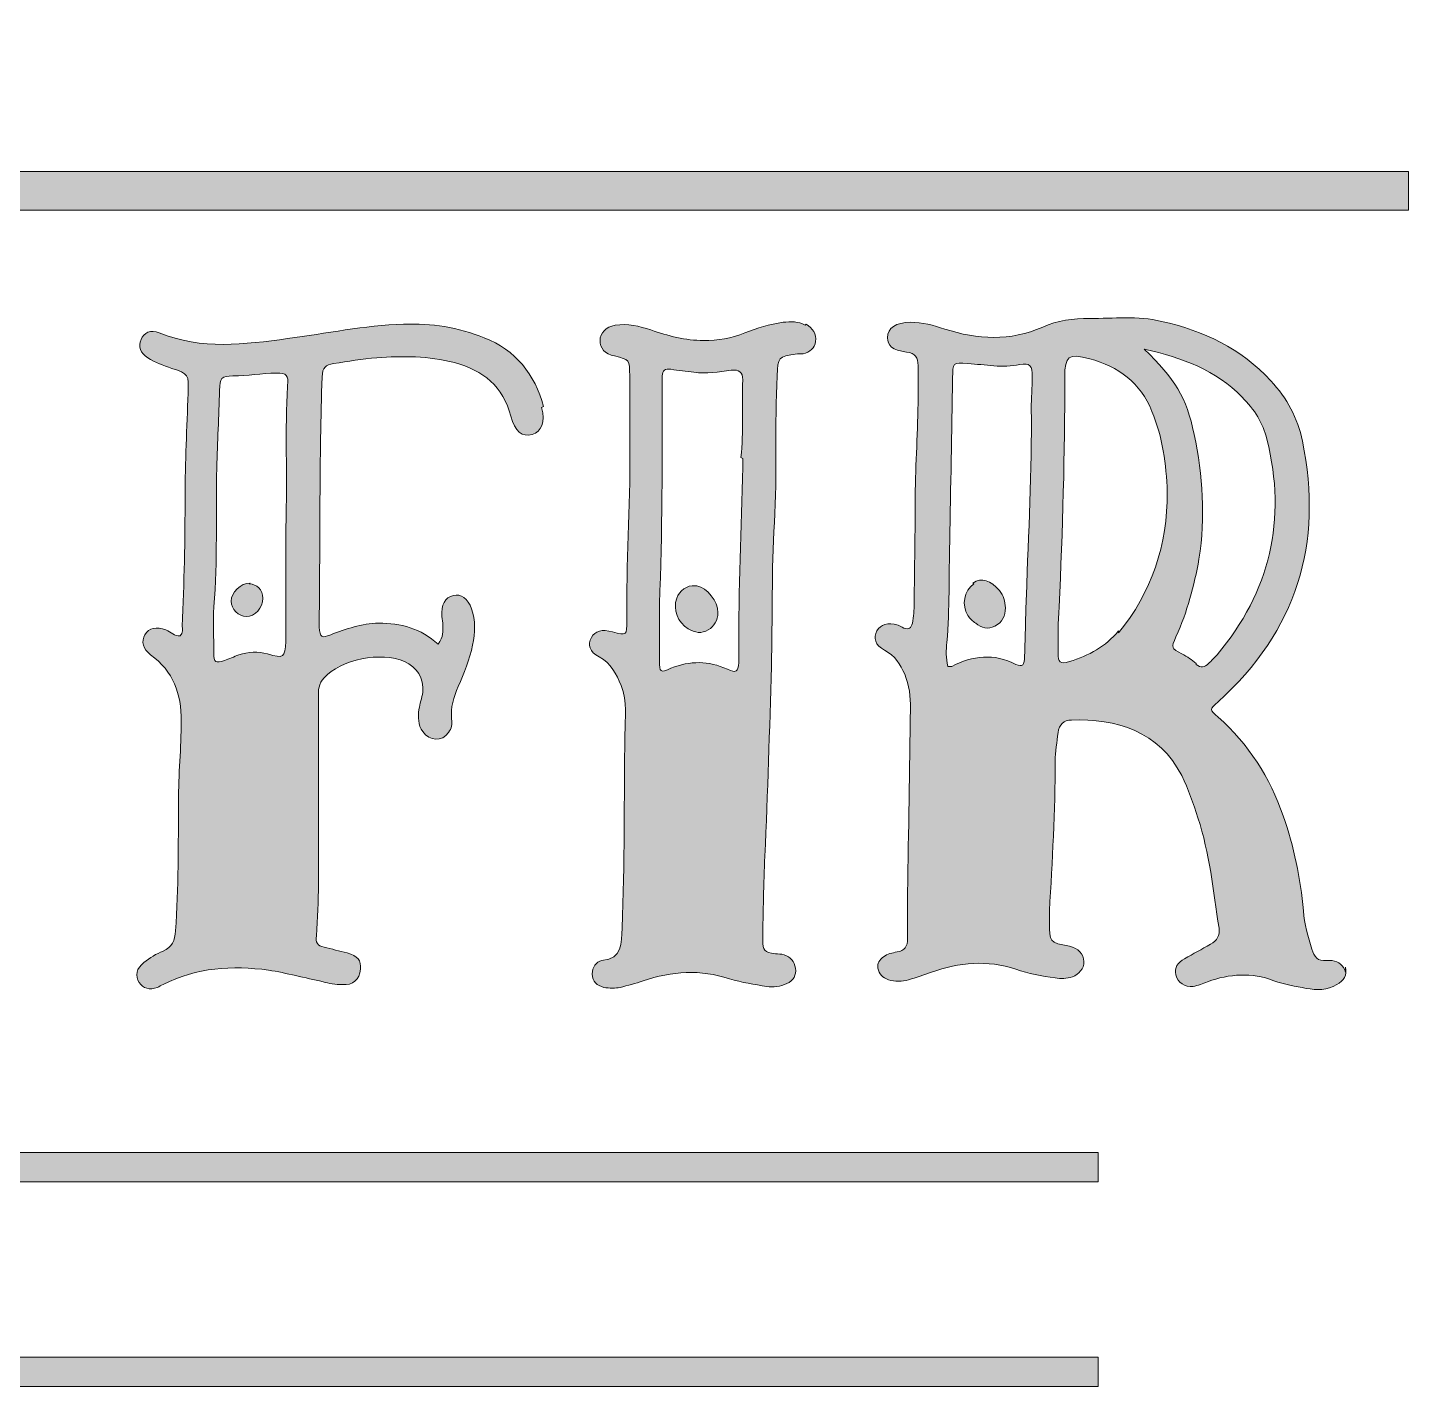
# Model space of a CAD drawing. Header units: inches. Extents: x 51 to 1029, y -812 to -272.
# Drawn here: x 826.9 to 1011.1, y -793.2 to -611.9 of the extents above; entities that cross this region are included whole.
import ezdxf

# ---------------------------------------------------------------- set-up
doc = ezdxf.new("R2010")
doc.units = ezdxf.units.IN
doc.header["$MEASUREMENT"] = 0
doc.layers.add('Layer 1', color=7, linetype='Continuous')

# ---------------------------------------------------------------- blocks, each defined once
blk = doc.blocks.new('block 6')
at = {"layer": 'Layer 1', "true_color": 0xd81c2b}
h = blk.add_hatch(color=242, dxfattribs=at)
h.dxf.hatch_style = 2
edge = h.paths.add_edge_path()
edge.add_spline(control_points=[(1002.75, -737.25), (1003, -738.27), (1002.49, -739.04), (1001.6, -739.55), (1000.32, -740.32), (998.91, -740.32), (997.51, -740.06), (996.1, -739.81), (994.57, -739.55), (993.16, -739.04), (990.22, -737.89), (987.28, -738.14), (984.34, -739.17), (983.7, -739.42), (983.06, -739.68), (982.42, -739.81), (981.27, -739.93), (980.37, -739.29), (980.12, -738.27), (979.86, -737.25), (980.37, -736.61), (981.27, -736.1), (982.42, -735.46), (983.57, -734.82), (984.72, -734.18), (985.62, -733.67), (986, -733.03), (985.87, -732.01), (985.11, -727.02), (984.59, -722.03), (983.06, -717.3), (982.42, -715.39), (981.78, -713.47), (980.89, -711.68), (977.94, -705.8), (972.06, -704.01), (966.18, -704.26), (965.16, -704.26), (964.52, -704.9), (964.39, -705.92), (964.26, -707.2), (964.01, -708.48), (964.01, -709.76), (964.01, -716.41), (963.62, -723.06), (963.24, -729.7), (963.24, -730.22), (963.24, -730.73), (963.24, -731.24), (963.24, -733.92), (963.24, -733.92), (965.92, -734.44), (967.08, -734.69), (967.84, -735.46), (967.84, -736.48), (967.84, -737.5), (967.2, -738.14), (966.31, -738.53), (965.54, -738.78), (964.77, -738.78), (964.01, -738.66), (962.22, -738.4), (960.43, -738.14), (958.77, -737.5), (954.93, -736.23), (951.22, -736.61), (947.51, -737.89), (946.49, -738.27), (945.47, -738.66), (944.45, -738.91), (943.55, -739.17), (942.66, -739.17), (941.76, -738.91), (940.99, -738.66), (940.48, -738.14), (940.35, -737.38), (940.23, -736.74), (940.61, -736.23), (941.12, -735.84), (941.63, -735.46), (942.27, -735.33), (942.91, -735.2), (943.93, -735.08), (944.32, -734.44), (944.32, -733.41), (944.32, -731.37), (944.32, -729.32), (944.32, -727.28), (944.45, -719.09), (944.57, -710.91), (944.7, -702.73), (944.7, -701.19), (944.57, -699.66), (943.93, -698.12), (943.29, -696.84), (942.66, -695.69), (941.25, -694.93), (939.97, -694.29), (939.71, -693.26), (940.23, -692.37), (940.74, -691.48), (941.63, -691.22), (943.04, -691.6), (943.29, -691.73), (943.55, -691.86), (943.81, -691.99), (944.45, -692.24), (944.83, -691.99), (944.96, -691.35), (945.08, -690.45), (945.21, -689.56), (945.21, -688.66), (945.21, -683.93), (945.34, -679.2), (945.34, -674.47), (945.34, -669.99), (945.72, -665.65), (945.72, -661.17), (945.72, -659.77), (945.72, -658.36), (945.72, -656.95), (945.72, -655.93), (945.34, -655.29), (944.19, -655.16), (942.27, -654.91), (941.63, -654.27), (941.63, -653.25), (941.63, -651.97), (942.78, -651.2), (944.7, -651.2), (946.24, -651.2), (947.77, -651.58), (949.3, -652.1), (953.65, -653.5), (958, -653.76), (962.35, -651.84), (964.26, -650.94), (966.44, -650.69), (968.61, -650.69), (971.81, -650.69), (975, -650.31), (978.2, -651.07), (983.83, -652.35), (988.81, -654.65), (992.78, -659), (994.95, -661.3), (996.36, -663.99), (996.99, -667.05), (999.81, -680.74), (996.23, -692.37), (985.74, -701.83), (984.59, -702.85), (984.59, -702.85), (985.74, -703.88), (989.83, -707.46), (992.65, -711.93), (994.44, -717.05), (995.84, -721.14), (996.74, -725.36), (997.12, -729.7), (997.25, -731.49), (997.76, -733.16), (998.27, -734.82), (998.53, -735.84), (999.04, -736.48), (1000.19, -736.35), (1000.45, -736.35), (1000.7, -736.35), (1000.96, -736.35), (1001.85, -736.48), (1002.49, -736.99), (1002.75, -737.89), (1002.75, -737.89), (1002.75, -737.25), (1002.75, -737.25)], knot_values=[0, 0, 0, 0, 1, 1, 1, 2, 2, 2, 3, 3, 3, 4, 4, 4, 5, 5, 5, 6, 6, 6, 7, 7, 7, 8, 8, 8, 9, 9, 9, 10, 10, 10, 11, 11, 11, 12, 12, 12, 13, 13, 13, 14, 14, 14, 15, 15, 15, 16, 16, 16, 17, 17, 17, 18, 18, 18, 19, 19, 19, 20, 20, 20, 21, 21, 21, 22, 22, 22, 23, 23, 23, 24, 24, 24, 25, 25, 25, 26, 26, 26, 27, 27, 27, 28, 28, 28, 29, 29, 29, 30, 30, 30, 31, 31, 31, 32, 32, 32, 33, 33, 33, 34, 34, 34, 35, 35, 35, 36, 36, 36, 37, 37, 37, 38, 38, 38, 39, 39, 39, 40, 40, 40, 41, 41, 41, 42, 42, 42, 43, 43, 43, 44, 44, 44, 45, 45, 45, 46, 46, 46, 47, 47, 47, 48, 48, 48, 49, 49, 49, 50, 50, 50, 51, 51, 51, 52, 52, 52, 53, 53, 53, 54, 54, 54, 55, 55, 55, 56, 56, 56, 57, 57, 57, 58, 58, 58, 58], degree=3, periodic=1)
edge = h.paths.add_edge_path()
edge.add_spline(control_points=[(960.94, -658.49), (960.94, -656.95), (960.68, -656.57), (959.28, -656.83), (956.98, -657.34), (954.67, -656.83), (952.37, -656.7), (950.33, -656.57), (950.33, -656.57), (950.33, -658.62), (950.2, -665.9), (950.07, -673.19), (949.94, -680.48), (949.82, -684.96), (949.94, -689.43), (949.56, -693.9), (949.43, -694.93), (949.43, -695.95), (949.69, -697.1), (949.94, -697.1), (950.07, -697.1), (950.2, -697.1), (953.01, -695.69), (955.83, -695.31), (958.77, -696.84), (959.66, -697.23), (959.92, -696.97), (959.92, -695.69), (960.04, -693.01), (960.04, -690.33), (960.17, -687.64), (960.43, -679.33), (960.94, -671.02), (960.81, -662.71), (960.81, -661.3), (960.94, -659.9), (960.94, -658.49)], knot_values=[0, 0, 0, 0, 1, 1, 1, 2, 2, 2, 3, 3, 3, 4, 4, 4, 5, 5, 5, 6, 6, 6, 7, 7, 7, 8, 8, 8, 9, 9, 9, 10, 10, 10, 11, 11, 11, 12, 12, 12, 12], degree=3, periodic=1)
edge = h.paths.add_edge_path()
edge.add_spline(control_points=[(953.01, -685.98), (954.16, -685.21), (955.44, -685.59), (956.59, -687), (957.1, -687.64), (957.36, -688.41), (957.36, -689.3), (957.36, -690.33), (956.98, -691.22), (955.95, -691.73), (955.06, -692.24), (954.16, -691.99), (953.4, -691.35), (953.01, -691.09), (952.63, -690.71), (952.37, -690.33), (951.48, -688.92), (951.86, -687), (953.14, -686.11), (953.14, -686.11), (953.01, -685.98), (953.01, -685.98)], knot_values=[0, 0, 0, 0, 1, 1, 1, 2, 2, 2, 3, 3, 3, 4, 4, 4, 5, 5, 5, 6, 6, 6, 7, 7, 7, 7], degree=3, periodic=1)
edge = h.paths.add_edge_path()
edge.add_spline(control_points=[(972.45, -692.63), (976.92, -687.26), (978.97, -680.86), (978.97, -673.83), (978.84, -670.12), (978.33, -666.54), (976.92, -663.09), (975.39, -659.26), (972.45, -657.08), (968.61, -656.06), (965.8, -655.29), (965.29, -655.68), (965.29, -658.49), (965.29, -668.72), (965.03, -678.95), (964.52, -689.17), (964.39, -691.22), (964.39, -693.26), (964.39, -695.31), (964.39, -696.59), (964.65, -696.84), (965.92, -696.46), (968.48, -695.69), (970.78, -694.42), (972.45, -692.37), (972.45, -692.37), (972.45, -692.63), (972.45, -692.63)], knot_values=[0, 0, 0, 0, 1, 1, 1, 2, 2, 2, 3, 3, 3, 4, 4, 4, 5, 5, 5, 6, 6, 6, 7, 7, 7, 8, 8, 8, 9, 9, 9, 9], degree=3, periodic=1)
edge = h.paths.add_edge_path()
edge.add_spline(control_points=[(982.8, -696.84), (983.44, -697.36), (983.95, -697.23), (984.47, -696.72), (984.85, -696.33), (985.23, -695.95), (985.62, -695.57), (992.65, -687.13), (994.95, -677.54), (992.26, -666.8), (991.75, -664.63), (990.6, -662.84), (988.94, -661.17), (985.49, -657.59), (981.01, -655.93), (975.9, -654.78), (979.99, -658.74), (981.52, -661.17), (982.55, -666.16), (983.7, -671.66), (984.08, -677.16), (983.19, -682.78), (982.55, -686.36), (981.65, -689.81), (980.12, -693.14), (979.48, -694.67), (979.48, -694.67), (980.89, -695.44), (981.65, -695.82), (982.29, -696.21), (982.8, -696.72), (982.8, -696.72), (982.8, -696.84), (982.8, -696.84)], knot_values=[0, 0, 0, 0, 1, 1, 1, 2, 2, 2, 3, 3, 3, 4, 4, 4, 5, 5, 5, 6, 6, 6, 7, 7, 7, 8, 8, 8, 9, 9, 9, 10, 10, 10, 11, 11, 11, 11], degree=3, periodic=1)
h = blk.add_hatch(color=242, dxfattribs=at)
h.dxf.hatch_style = 2
edge = h.paths.add_edge_path()
edge.add_spline(control_points=[(895.49, -662.58), (896, -664.5), (895.49, -665.78), (894.21, -666.16), (892.93, -666.54), (891.91, -665.78), (891.39, -663.73), (890.37, -659.77), (887.69, -657.59), (883.85, -656.57), (880.4, -655.68), (876.95, -655.68), (873.49, -655.93), (871.58, -656.06), (869.66, -656.44), (867.74, -656.7), (866.72, -656.83), (866.21, -657.21), (866.21, -658.49), (865.82, -669.36), (865.95, -680.22), (865.82, -691.09), (865.82, -691.35), (865.82, -691.6), (865.82, -691.86), (865.95, -693.26), (866.08, -693.39), (867.36, -692.88), (869.4, -692.11), (871.45, -691.35), (873.75, -691.35), (876.69, -691.35), (879.37, -691.99), (881.68, -694.16), (882.44, -693.14), (882.32, -692.37), (882.32, -691.6), (882.32, -691.22), (882.19, -690.84), (882.19, -690.45), (882.06, -688.92), (882.57, -687.9), (883.72, -687.64), (884.75, -687.38), (885.64, -688.02), (886.15, -689.43), (886.66, -690.96), (886.66, -692.63), (886.28, -694.29), (885.9, -696.21), (885.13, -698), (884.36, -699.79), (883.72, -701.19), (883.34, -702.6), (883.47, -704.13), (883.59, -704.77), (883.47, -705.41), (883.08, -705.92), (882.19, -707.2), (880.53, -707.07), (879.63, -705.8), (878.99, -704.9), (878.99, -703.88), (879.12, -702.85), (879.25, -702.09), (879.5, -701.32), (879.63, -700.55), (879.76, -698.63), (878.86, -697.23), (877.2, -696.46), (874.13, -695.05), (868.64, -696.21), (866.46, -698.63), (865.7, -699.4), (865.7, -700.3), (865.7, -701.19), (865.7, -707.2), (865.7, -713.21), (865.7, -719.22), (865.7, -723.82), (865.82, -728.43), (865.44, -733.03), (865.31, -733.92), (865.57, -734.44), (866.46, -734.56), (867.49, -734.82), (868.51, -735.08), (869.53, -735.33), (870.94, -735.71), (871.45, -736.35), (871.32, -737.5), (871.19, -738.91), (870.3, -739.68), (868.89, -739.55), (868, -739.55), (867.1, -739.42), (866.33, -739.17), (863.9, -738.66), (861.48, -738.02), (859.05, -737.63), (854.19, -736.99), (849.46, -737.25), (844.98, -739.55), (844.73, -739.68), (844.47, -739.81), (844.22, -739.93), (843.19, -740.32), (842.3, -740.06), (841.79, -739.29), (841.27, -738.4), (841.4, -737.38), (842.43, -736.61), (843.19, -735.97), (844.09, -735.46), (844.98, -735.08), (846.26, -734.56), (846.52, -733.67), (846.64, -732.39), (847.03, -726.64), (847.03, -720.88), (847.03, -715.13), (847.03, -711.55), (847.41, -707.97), (847.41, -704.39), (847.41, -700.81), (846.39, -697.74), (843.32, -695.57), (842.3, -694.8), (842.04, -693.78), (842.55, -692.88), (843.06, -691.99), (844.09, -691.73), (845.37, -692.24), (846.01, -692.5), (846.52, -693.14), (847.28, -693.01), (847.67, -692.63), (847.54, -692.11), (847.54, -691.73), (847.8, -685.98), (847.92, -680.22), (847.92, -674.47), (847.92, -669.87), (848.18, -665.26), (848.31, -660.66), (848.43, -658.1), (848.43, -658.1), (846.13, -657.34), (844.98, -656.95), (843.96, -656.57), (842.94, -655.93), (841.91, -655.29), (841.66, -654.4), (842.04, -653.5), (842.43, -652.61), (843.32, -652.1), (844.47, -652.61), (850.1, -654.91), (855.85, -654.14), (861.6, -653.37), (866.72, -652.73), (871.83, -651.58), (877.07, -651.46), (880.78, -651.33), (884.36, -651.84), (887.81, -653.25), (892.03, -654.91), (894.59, -658.1), (895.74, -662.45), (895.74, -662.45), (895.49, -662.58), (895.49, -662.58)], knot_values=[0, 0, 0, 0, 1, 1, 1, 2, 2, 2, 3, 3, 3, 4, 4, 4, 5, 5, 5, 6, 6, 6, 7, 7, 7, 8, 8, 8, 9, 9, 9, 10, 10, 10, 11, 11, 11, 12, 12, 12, 13, 13, 13, 14, 14, 14, 15, 15, 15, 16, 16, 16, 17, 17, 17, 18, 18, 18, 19, 19, 19, 20, 20, 20, 21, 21, 21, 22, 22, 22, 23, 23, 23, 24, 24, 24, 25, 25, 25, 26, 26, 26, 27, 27, 27, 28, 28, 28, 29, 29, 29, 30, 30, 30, 31, 31, 31, 32, 32, 32, 33, 33, 33, 34, 34, 34, 35, 35, 35, 36, 36, 36, 37, 37, 37, 38, 38, 38, 39, 39, 39, 40, 40, 40, 41, 41, 41, 42, 42, 42, 43, 43, 43, 44, 44, 44, 45, 45, 45, 46, 46, 46, 47, 47, 47, 48, 48, 48, 49, 49, 49, 50, 50, 50, 51, 51, 51, 52, 52, 52, 53, 53, 53, 54, 54, 54, 55, 55, 55, 56, 56, 56, 57, 57, 57, 57], degree=3, periodic=1)
edge = h.paths.add_edge_path()
edge.add_spline(control_points=[(861.6, -659.64), (861.73, -658.23), (861.48, -657.98), (860.07, -657.98), (858.15, -657.98), (856.23, -658.36), (854.31, -658.36), (852.78, -658.36), (852.52, -658.62), (852.52, -660.28), (852.4, -663.73), (852.27, -667.18), (852.14, -670.63), (852.01, -676.77), (852.27, -683.04), (851.76, -689.17), (851.63, -691.22), (851.76, -693.26), (851.76, -695.31), (851.76, -696.59), (852.01, -696.72), (853.16, -696.33), (853.8, -696.08), (854.44, -695.82), (855.08, -695.57), (856.36, -695.18), (857.64, -695.05), (858.92, -695.44), (861.09, -696.08), (861.22, -695.95), (861.35, -693.78), (861.35, -693.26), (861.35, -692.75), (861.35, -692.24), (861.35, -687.13), (861.35, -682.01), (861.35, -678.69), (861.6, -671.27), (861.22, -665.52), (861.6, -659.77), (861.6, -659.77), (861.6, -659.64), (861.6, -659.64)], knot_values=[0, 0, 0, 0, 1, 1, 1, 2, 2, 2, 3, 3, 3, 4, 4, 4, 5, 5, 5, 6, 6, 6, 7, 7, 7, 8, 8, 8, 9, 9, 9, 10, 10, 10, 11, 11, 11, 12, 12, 12, 13, 13, 13, 14, 14, 14, 14], degree=3, periodic=1)
edge = h.paths.add_edge_path()
edge.add_spline(control_points=[(856.49, -686.11), (857.51, -686.11), (858.28, -686.87), (858.28, -688.02), (858.28, -689.3), (857.26, -690.45), (856.1, -690.45), (855.08, -690.45), (854.06, -689.43), (854.06, -688.41), (854.06, -687.26), (855.34, -685.98), (856.62, -685.98), (856.62, -685.98), (856.49, -686.11), (856.49, -686.11)], knot_values=[0, 0, 0, 0, 1, 1, 1, 2, 2, 2, 3, 3, 3, 4, 4, 4, 5, 5, 5, 5], degree=3, periodic=1)
h = blk.add_hatch(color=242, dxfattribs=at)
h.dxf.hatch_style = 2
edge = h.paths.add_edge_path()
edge.add_spline(control_points=[(930.77, -651.46), (931.66, -651.97), (932.17, -652.73), (932.05, -653.76), (931.92, -654.65), (931.28, -655.16), (930.38, -655.42), (930.13, -655.42), (929.87, -655.42), (929.62, -655.42), (926.93, -655.8), (927.06, -655.8), (926.93, -658.36), (926.55, -664.88), (926.93, -671.4), (926.55, -677.92), (926.16, -684.32), (926.29, -690.71), (926.16, -697.1), (925.91, -705.54), (925.65, -713.98), (925.27, -722.42), (925.14, -726.12), (925.01, -729.83), (925.01, -733.54), (925.01, -735.08), (925.14, -735.2), (926.68, -735.46), (927.06, -735.46), (927.44, -735.46), (927.83, -735.59), (928.72, -735.84), (929.23, -736.48), (929.36, -737.38), (929.49, -738.27), (929.11, -739.04), (928.21, -739.42), (927.32, -739.81), (926.42, -739.93), (925.53, -739.81), (923.86, -739.55), (922.2, -739.29), (920.54, -738.78), (916.7, -737.5), (912.87, -737.76), (909.03, -739.04), (908.01, -739.42), (906.99, -739.68), (905.96, -739.93), (905.32, -740.06), (904.56, -740.06), (903.79, -739.93), (902.89, -739.68), (902.25, -739.17), (902.25, -738.14), (902.25, -737.25), (902.77, -736.48), (903.53, -736.35), (906.35, -736.1), (906.09, -734.05), (906.22, -732.01), (906.6, -723.44), (906.47, -714.75), (906.6, -706.18), (906.6, -704.01), (906.99, -701.83), (906.09, -699.66), (905.45, -698.12), (904.81, -696.72), (903.15, -695.82), (901.87, -695.18), (901.62, -694.16), (902.13, -693.26), (902.64, -692.37), (903.53, -692.11), (904.94, -692.5), (906.86, -693.01), (906.86, -693.01), (906.86, -690.96), (906.73, -683.42), (907.37, -675.88), (907.24, -668.33), (907.24, -665.01), (907.24, -661.69), (907.24, -658.36), (907.24, -656.19), (907.24, -656.19), (905.2, -655.68), (903.92, -655.42), (903.28, -654.65), (903.28, -653.63), (903.28, -652.61), (904.05, -651.84), (905.32, -651.58), (906.99, -651.33), (908.52, -651.71), (910.05, -652.22), (912.36, -652.99), (914.66, -653.63), (917.09, -653.63), (919.01, -653.63), (920.8, -653.37), (922.59, -652.61), (924.25, -651.97), (925.91, -651.46), (927.7, -651.2), (928.72, -651.07), (929.74, -651.07), (930.64, -651.58), (930.64, -651.58), (930.77, -651.46), (930.77, -651.46)], knot_values=[0, 0, 0, 0, 1, 1, 1, 2, 2, 2, 3, 3, 3, 4, 4, 4, 5, 5, 5, 6, 6, 6, 7, 7, 7, 8, 8, 8, 9, 9, 9, 10, 10, 10, 11, 11, 11, 12, 12, 12, 13, 13, 13, 14, 14, 14, 15, 15, 15, 16, 16, 16, 17, 17, 17, 18, 18, 18, 19, 19, 19, 20, 20, 20, 21, 21, 21, 22, 22, 22, 23, 23, 23, 24, 24, 24, 25, 25, 25, 26, 26, 26, 27, 27, 27, 28, 28, 28, 29, 29, 29, 30, 30, 30, 31, 31, 31, 32, 32, 32, 33, 33, 33, 34, 34, 34, 35, 35, 35, 36, 36, 36, 37, 37, 37, 37], degree=3, periodic=1)
edge = h.paths.add_edge_path()
edge.add_spline(control_points=[(922.07, -669.23), (922.46, -665.78), (922.2, -662.32), (922.33, -658.87), (922.33, -657.85), (921.82, -657.47), (920.8, -657.59), (919.13, -657.85), (917.47, -658.1), (915.81, -657.85), (914.79, -657.72), (913.76, -657.59), (912.74, -657.47), (911.97, -657.34), (911.59, -657.59), (911.59, -658.36), (911.59, -658.74), (911.59, -659.13), (911.59, -659.51), (911.59, -669.48), (911.59, -679.46), (911.21, -688.79), (911.21, -691.73), (911.21, -694.03), (911.21, -696.33), (911.21, -697.87), (911.33, -698), (912.74, -697.36), (915.3, -696.33), (917.73, -696.33), (920.28, -697.48), (921.44, -698), (921.69, -697.87), (921.82, -696.59), (921.82, -696.08), (921.82, -695.57), (921.82, -695.05), (921.69, -686.87), (922.2, -678.69), (922.33, -670.51), (922.33, -670.12), (922.33, -669.74), (922.33, -669.36), (922.33, -669.36), (922.07, -669.23), (922.07, -669.23)], knot_values=[0, 0, 0, 0, 1, 1, 1, 2, 2, 2, 3, 3, 3, 4, 4, 4, 5, 5, 5, 6, 6, 6, 7, 7, 7, 8, 8, 8, 9, 9, 9, 10, 10, 10, 11, 11, 11, 12, 12, 12, 13, 13, 13, 14, 14, 14, 15, 15, 15, 15], degree=3, periodic=1)
edge = h.paths.add_edge_path()
edge.add_spline(control_points=[(916.19, -686.36), (917.6, -686.62), (919.01, -688.41), (919.01, -689.94), (919.01, -690.96), (918.49, -691.73), (917.73, -692.24), (916.83, -692.75), (915.94, -692.63), (915.04, -692.11), (913.64, -691.22), (913, -689.56), (913.51, -688.02), (913.89, -687), (914.91, -686.23), (915.94, -686.36), (915.94, -686.36), (916.19, -686.36), (916.19, -686.36)], knot_values=[0, 0, 0, 0, 1, 1, 1, 2, 2, 2, 3, 3, 3, 4, 4, 4, 5, 5, 5, 6, 6, 6, 6], degree=3, periodic=1)
at = {"layer": 'Layer 1', "lineweight": 0}
for points, knots in [([(1002.75, -737.25), (1003, -738.27), (1002.49, -739.04), (1001.6, -739.55), (1000.32, -740.32), (998.91, -740.32), (997.51, -740.06), (996.1, -739.81), (994.57, -739.55), (993.16, -739.04), (990.22, -737.89), (987.28, -738.14), (984.34, -739.17), (983.7, -739.42), (983.06, -739.68), (982.42, -739.81), (981.27, -739.93), (980.37, -739.29), (980.12, -738.27), (979.86, -737.25), (980.37, -736.61), (981.27, -736.1), (982.42, -735.46), (983.57, -734.82), (984.72, -734.18), (985.62, -733.67), (986, -733.03), (985.87, -732.01), (985.11, -727.02), (984.59, -722.03), (983.06, -717.3), (982.42, -715.39), (981.78, -713.47), (980.89, -711.68), (977.94, -705.8), (972.06, -704.01), (966.18, -704.26), (965.16, -704.26), (964.52, -704.9), (964.39, -705.92), (964.26, -707.2), (964.01, -708.48), (964.01, -709.76), (964.01, -716.41), (963.62, -723.06), (963.24, -729.7), (963.24, -730.22), (963.24, -730.73), (963.24, -731.24), (963.24, -733.92), (963.24, -733.92), (965.92, -734.44), (967.08, -734.69), (967.84, -735.46), (967.84, -736.48), (967.84, -737.5), (967.2, -738.14), (966.31, -738.53), (965.54, -738.78), (964.77, -738.78), (964.01, -738.66), (962.22, -738.4), (960.43, -738.14), (958.77, -737.5), (954.93, -736.23), (951.22, -736.61), (947.51, -737.89), (946.49, -738.27), (945.47, -738.66), (944.45, -738.91), (943.55, -739.17), (942.66, -739.17), (941.76, -738.91), (940.99, -738.66), (940.48, -738.14), (940.35, -737.38), (940.23, -736.74), (940.61, -736.23), (941.12, -735.84), (941.63, -735.46), (942.27, -735.33), (942.91, -735.2), (943.93, -735.08), (944.32, -734.44), (944.32, -733.41), (944.32, -731.37), (944.32, -729.32), (944.32, -727.28), (944.45, -719.09), (944.57, -710.91), (944.7, -702.73), (944.7, -701.19), (944.57, -699.66), (943.93, -698.12), (943.29, -696.84), (942.66, -695.69), (941.25, -694.93), (939.97, -694.29), (939.71, -693.26), (940.23, -692.37), (940.74, -691.48), (941.63, -691.22), (943.04, -691.6), (943.29, -691.73), (943.55, -691.86), (943.81, -691.99), (944.45, -692.24), (944.83, -691.99), (944.96, -691.35), (945.08, -690.45), (945.21, -689.56), (945.21, -688.66), (945.21, -683.93), (945.34, -679.2), (945.34, -674.47), (945.34, -669.99), (945.72, -665.65), (945.72, -661.17), (945.72, -659.77), (945.72, -658.36), (945.72, -656.95), (945.72, -655.93), (945.34, -655.29), (944.19, -655.16), (942.27, -654.91), (941.63, -654.27), (941.63, -653.25), (941.63, -651.97), (942.78, -651.2), (944.7, -651.2), (946.24, -651.2), (947.77, -651.58), (949.3, -652.1), (953.65, -653.5), (958, -653.76), (962.35, -651.84), (964.26, -650.94), (966.44, -650.69), (968.61, -650.69), (971.81, -650.69), (975, -650.31), (978.2, -651.07), (983.83, -652.35), (988.81, -654.65), (992.78, -659), (994.95, -661.3), (996.36, -663.99), (996.99, -667.05), (999.81, -680.74), (996.23, -692.37), (985.74, -701.83), (984.59, -702.85), (984.59, -702.85), (985.74, -703.88), (989.83, -707.46), (992.65, -711.93), (994.44, -717.05), (995.84, -721.14), (996.74, -725.36), (997.12, -729.7), (997.25, -731.49), (997.76, -733.16), (998.27, -734.82), (998.53, -735.84), (999.04, -736.48), (1000.19, -736.35), (1000.45, -736.35), (1000.7, -736.35), (1000.96, -736.35), (1001.85, -736.48), (1002.49, -736.99), (1002.75, -737.89), (1002.75, -737.89), (1002.75, -737.25), (1002.75, -737.25)], [0, 0, 0, 0, 1, 1, 1, 2, 2, 2, 3, 3, 3, 4, 4, 4, 5, 5, 5, 6, 6, 6, 7, 7, 7, 8, 8, 8, 9, 9, 9, 10, 10, 10, 11, 11, 11, 12, 12, 12, 13, 13, 13, 14, 14, 14, 15, 15, 15, 16, 16, 16, 17, 17, 17, 18, 18, 18, 19, 19, 19, 20, 20, 20, 21, 21, 21, 22, 22, 22, 23, 23, 23, 24, 24, 24, 25, 25, 25, 26, 26, 26, 27, 27, 27, 28, 28, 28, 29, 29, 29, 30, 30, 30, 31, 31, 31, 32, 32, 32, 33, 33, 33, 34, 34, 34, 35, 35, 35, 36, 36, 36, 37, 37, 37, 38, 38, 38, 39, 39, 39, 40, 40, 40, 41, 41, 41, 42, 42, 42, 43, 43, 43, 44, 44, 44, 45, 45, 45, 46, 46, 46, 47, 47, 47, 48, 48, 48, 49, 49, 49, 50, 50, 50, 51, 51, 51, 52, 52, 52, 53, 53, 53, 54, 54, 54, 55, 55, 55, 56, 56, 56, 57, 57, 57, 58, 58, 58, 58]), ([(895.49, -662.58), (896, -664.5), (895.49, -665.78), (894.21, -666.16), (892.93, -666.54), (891.91, -665.78), (891.39, -663.73), (890.37, -659.77), (887.69, -657.59), (883.85, -656.57), (880.4, -655.68), (876.95, -655.68), (873.49, -655.93), (871.58, -656.06), (869.66, -656.44), (867.74, -656.7), (866.72, -656.83), (866.21, -657.21), (866.21, -658.49), (865.82, -669.36), (865.95, -680.22), (865.82, -691.09), (865.82, -691.35), (865.82, -691.6), (865.82, -691.86), (865.95, -693.26), (866.08, -693.39), (867.36, -692.88), (869.4, -692.11), (871.45, -691.35), (873.75, -691.35), (876.69, -691.35), (879.37, -691.99), (881.68, -694.16), (882.44, -693.14), (882.32, -692.37), (882.32, -691.6), (882.32, -691.22), (882.19, -690.84), (882.19, -690.45), (882.06, -688.92), (882.57, -687.9), (883.72, -687.64), (884.75, -687.38), (885.64, -688.02), (886.15, -689.43), (886.66, -690.96), (886.66, -692.63), (886.28, -694.29), (885.9, -696.21), (885.13, -698), (884.36, -699.79), (883.72, -701.19), (883.34, -702.6), (883.47, -704.13), (883.59, -704.77), (883.47, -705.41), (883.08, -705.92), (882.19, -707.2), (880.53, -707.07), (879.63, -705.8), (878.99, -704.9), (878.99, -703.88), (879.12, -702.85), (879.25, -702.09), (879.5, -701.32), (879.63, -700.55), (879.76, -698.63), (878.86, -697.23), (877.2, -696.46), (874.13, -695.05), (868.64, -696.21), (866.46, -698.63), (865.7, -699.4), (865.7, -700.3), (865.7, -701.19), (865.7, -707.2), (865.7, -713.21), (865.7, -719.22), (865.7, -723.82), (865.82, -728.43), (865.44, -733.03), (865.31, -733.92), (865.57, -734.44), (866.46, -734.56), (867.49, -734.82), (868.51, -735.08), (869.53, -735.33), (870.94, -735.71), (871.45, -736.35), (871.32, -737.5), (871.19, -738.91), (870.3, -739.68), (868.89, -739.55), (868, -739.55), (867.1, -739.42), (866.33, -739.17), (863.9, -738.66), (861.48, -738.02), (859.05, -737.63), (854.19, -736.99), (849.46, -737.25), (844.98, -739.55), (844.73, -739.68), (844.47, -739.81), (844.22, -739.93), (843.19, -740.32), (842.3, -740.06), (841.79, -739.29), (841.27, -738.4), (841.4, -737.38), (842.43, -736.61), (843.19, -735.97), (844.09, -735.46), (844.98, -735.08), (846.26, -734.56), (846.52, -733.67), (846.64, -732.39), (847.03, -726.64), (847.03, -720.88), (847.03, -715.13), (847.03, -711.55), (847.41, -707.97), (847.41, -704.39), (847.41, -700.81), (846.39, -697.74), (843.32, -695.57), (842.3, -694.8), (842.04, -693.78), (842.55, -692.88), (843.06, -691.99), (844.09, -691.73), (845.37, -692.24), (846.01, -692.5), (846.52, -693.14), (847.28, -693.01), (847.67, -692.63), (847.54, -692.11), (847.54, -691.73), (847.8, -685.98), (847.92, -680.22), (847.92, -674.47), (847.92, -669.87), (848.18, -665.26), (848.31, -660.66), (848.43, -658.1), (848.43, -658.1), (846.13, -657.34), (844.98, -656.95), (843.96, -656.57), (842.94, -655.93), (841.91, -655.29), (841.66, -654.4), (842.04, -653.5), (842.43, -652.61), (843.32, -652.1), (844.47, -652.61), (850.1, -654.91), (855.85, -654.14), (861.6, -653.37), (866.72, -652.73), (871.83, -651.58), (877.07, -651.46), (880.78, -651.33), (884.36, -651.84), (887.81, -653.25), (892.03, -654.91), (894.59, -658.1), (895.74, -662.45), (895.74, -662.45), (895.49, -662.58), (895.49, -662.58)], [0, 0, 0, 0, 1, 1, 1, 2, 2, 2, 3, 3, 3, 4, 4, 4, 5, 5, 5, 6, 6, 6, 7, 7, 7, 8, 8, 8, 9, 9, 9, 10, 10, 10, 11, 11, 11, 12, 12, 12, 13, 13, 13, 14, 14, 14, 15, 15, 15, 16, 16, 16, 17, 17, 17, 18, 18, 18, 19, 19, 19, 20, 20, 20, 21, 21, 21, 22, 22, 22, 23, 23, 23, 24, 24, 24, 25, 25, 25, 26, 26, 26, 27, 27, 27, 28, 28, 28, 29, 29, 29, 30, 30, 30, 31, 31, 31, 32, 32, 32, 33, 33, 33, 34, 34, 34, 35, 35, 35, 36, 36, 36, 37, 37, 37, 38, 38, 38, 39, 39, 39, 40, 40, 40, 41, 41, 41, 42, 42, 42, 43, 43, 43, 44, 44, 44, 45, 45, 45, 46, 46, 46, 47, 47, 47, 48, 48, 48, 49, 49, 49, 50, 50, 50, 51, 51, 51, 52, 52, 52, 53, 53, 53, 54, 54, 54, 55, 55, 55, 56, 56, 56, 57, 57, 57, 57]), ([(930.77, -651.46), (931.66, -651.97), (932.17, -652.73), (932.05, -653.76), (931.92, -654.65), (931.28, -655.16), (930.38, -655.42), (930.13, -655.42), (929.87, -655.42), (929.62, -655.42), (926.93, -655.8), (927.06, -655.8), (926.93, -658.36), (926.55, -664.88), (926.93, -671.4), (926.55, -677.92), (926.16, -684.32), (926.29, -690.71), (926.16, -697.1), (925.91, -705.54), (925.65, -713.98), (925.27, -722.42), (925.14, -726.12), (925.01, -729.83), (925.01, -733.54), (925.01, -735.08), (925.14, -735.2), (926.68, -735.46), (927.06, -735.46), (927.44, -735.46), (927.83, -735.59), (928.72, -735.84), (929.23, -736.48), (929.36, -737.38), (929.49, -738.27), (929.11, -739.04), (928.21, -739.42), (927.32, -739.81), (926.42, -739.93), (925.53, -739.81), (923.86, -739.55), (922.2, -739.29), (920.54, -738.78), (916.7, -737.5), (912.87, -737.76), (909.03, -739.04), (908.01, -739.42), (906.99, -739.68), (905.96, -739.93), (905.32, -740.06), (904.56, -740.06), (903.79, -739.93), (902.89, -739.68), (902.25, -739.17), (902.25, -738.14), (902.25, -737.25), (902.77, -736.48), (903.53, -736.35), (906.35, -736.1), (906.09, -734.05), (906.22, -732.01), (906.6, -723.44), (906.47, -714.75), (906.6, -706.18), (906.6, -704.01), (906.99, -701.83), (906.09, -699.66), (905.45, -698.12), (904.81, -696.72), (903.15, -695.82), (901.87, -695.18), (901.62, -694.16), (902.13, -693.26), (902.64, -692.37), (903.53, -692.11), (904.94, -692.5), (906.86, -693.01), (906.86, -693.01), (906.86, -690.96), (906.73, -683.42), (907.37, -675.88), (907.24, -668.33), (907.24, -665.01), (907.24, -661.69), (907.24, -658.36), (907.24, -656.19), (907.24, -656.19), (905.2, -655.68), (903.92, -655.42), (903.28, -654.65), (903.28, -653.63), (903.28, -652.61), (904.05, -651.84), (905.32, -651.58), (906.99, -651.33), (908.52, -651.71), (910.05, -652.22), (912.36, -652.99), (914.66, -653.63), (917.09, -653.63), (919.01, -653.63), (920.8, -653.37), (922.59, -652.61), (924.25, -651.97), (925.91, -651.46), (927.7, -651.2), (928.72, -651.07), (929.74, -651.07), (930.64, -651.58), (930.64, -651.58), (930.77, -651.46), (930.77, -651.46)], [0, 0, 0, 0, 1, 1, 1, 2, 2, 2, 3, 3, 3, 4, 4, 4, 5, 5, 5, 6, 6, 6, 7, 7, 7, 8, 8, 8, 9, 9, 9, 10, 10, 10, 11, 11, 11, 12, 12, 12, 13, 13, 13, 14, 14, 14, 15, 15, 15, 16, 16, 16, 17, 17, 17, 18, 18, 18, 19, 19, 19, 20, 20, 20, 21, 21, 21, 22, 22, 22, 23, 23, 23, 24, 24, 24, 25, 25, 25, 26, 26, 26, 27, 27, 27, 28, 28, 28, 29, 29, 29, 30, 30, 30, 31, 31, 31, 32, 32, 32, 33, 33, 33, 34, 34, 34, 35, 35, 35, 36, 36, 36, 37, 37, 37, 37]), ([(972.45, -692.63), (976.92, -687.26), (978.97, -680.86), (978.97, -673.83), (978.84, -670.12), (978.33, -666.54), (976.92, -663.09), (975.39, -659.26), (972.45, -657.08), (968.61, -656.06), (965.8, -655.29), (965.29, -655.68), (965.29, -658.49), (965.29, -668.72), (965.03, -678.95), (964.52, -689.17), (964.39, -691.22), (964.39, -693.26), (964.39, -695.31), (964.39, -696.59), (964.65, -696.84), (965.92, -696.46), (968.48, -695.69), (970.78, -694.42), (972.45, -692.37), (972.45, -692.37), (972.45, -692.63), (972.45, -692.63)], [0, 0, 0, 0, 1, 1, 1, 2, 2, 2, 3, 3, 3, 4, 4, 4, 5, 5, 5, 6, 6, 6, 7, 7, 7, 8, 8, 8, 9, 9, 9, 9]), ([(982.8, -696.84), (983.44, -697.36), (983.95, -697.23), (984.47, -696.72), (984.85, -696.33), (985.23, -695.95), (985.62, -695.57), (992.65, -687.13), (994.95, -677.54), (992.26, -666.8), (991.75, -664.63), (990.6, -662.84), (988.94, -661.17), (985.49, -657.59), (981.01, -655.93), (975.9, -654.78), (979.99, -658.74), (981.52, -661.17), (982.55, -666.16), (983.7, -671.66), (984.08, -677.16), (983.19, -682.78), (982.55, -686.36), (981.65, -689.81), (980.12, -693.14), (979.48, -694.67), (979.48, -694.67), (980.89, -695.44), (981.65, -695.82), (982.29, -696.21), (982.8, -696.72), (982.8, -696.72), (982.8, -696.84), (982.8, -696.84)], [0, 0, 0, 0, 1, 1, 1, 2, 2, 2, 3, 3, 3, 4, 4, 4, 5, 5, 5, 6, 6, 6, 7, 7, 7, 8, 8, 8, 9, 9, 9, 10, 10, 10, 11, 11, 11, 11]), ([(922.07, -669.23), (922.46, -665.78), (922.2, -662.32), (922.33, -658.87), (922.33, -657.85), (921.82, -657.47), (920.8, -657.59), (919.13, -657.85), (917.47, -658.1), (915.81, -657.85), (914.79, -657.72), (913.76, -657.59), (912.74, -657.47), (911.97, -657.34), (911.59, -657.59), (911.59, -658.36), (911.59, -658.74), (911.59, -659.13), (911.59, -659.51), (911.59, -669.48), (911.59, -679.46), (911.21, -688.79), (911.21, -691.73), (911.21, -694.03), (911.21, -696.33), (911.21, -697.87), (911.33, -698), (912.74, -697.36), (915.3, -696.33), (917.73, -696.33), (920.28, -697.48), (921.44, -698), (921.69, -697.87), (921.82, -696.59), (921.82, -696.08), (921.82, -695.57), (921.82, -695.05), (921.69, -686.87), (922.2, -678.69), (922.33, -670.51), (922.33, -670.12), (922.33, -669.74), (922.33, -669.36), (922.33, -669.36), (922.07, -669.23), (922.07, -669.23)], [0, 0, 0, 0, 1, 1, 1, 2, 2, 2, 3, 3, 3, 4, 4, 4, 5, 5, 5, 6, 6, 6, 7, 7, 7, 8, 8, 8, 9, 9, 9, 10, 10, 10, 11, 11, 11, 12, 12, 12, 13, 13, 13, 14, 14, 14, 15, 15, 15, 15]), ([(960.94, -658.49), (960.94, -656.95), (960.68, -656.57), (959.28, -656.83), (956.98, -657.34), (954.67, -656.83), (952.37, -656.7), (950.33, -656.57), (950.33, -656.57), (950.33, -658.62), (950.2, -665.9), (950.07, -673.19), (949.94, -680.48), (949.82, -684.96), (949.94, -689.43), (949.56, -693.9), (949.43, -694.93), (949.43, -695.95), (949.69, -697.1), (949.94, -697.1), (950.07, -697.1), (950.2, -697.1), (953.01, -695.69), (955.83, -695.31), (958.77, -696.84), (959.66, -697.23), (959.92, -696.97), (959.92, -695.69), (960.04, -693.01), (960.04, -690.33), (960.17, -687.64), (960.43, -679.33), (960.94, -671.02), (960.81, -662.71), (960.81, -661.3), (960.94, -659.9), (960.94, -658.49)], [0, 0, 0, 0, 1, 1, 1, 2, 2, 2, 3, 3, 3, 4, 4, 4, 5, 5, 5, 6, 6, 6, 7, 7, 7, 8, 8, 8, 9, 9, 9, 10, 10, 10, 11, 11, 11, 12, 12, 12, 12]), ([(861.6, -659.64), (861.73, -658.23), (861.48, -657.98), (860.07, -657.98), (858.15, -657.98), (856.23, -658.36), (854.31, -658.36), (852.78, -658.36), (852.52, -658.62), (852.52, -660.28), (852.4, -663.73), (852.27, -667.18), (852.14, -670.63), (852.01, -676.77), (852.27, -683.04), (851.76, -689.17), (851.63, -691.22), (851.76, -693.26), (851.76, -695.31), (851.76, -696.59), (852.01, -696.72), (853.16, -696.33), (853.8, -696.08), (854.44, -695.82), (855.08, -695.57), (856.36, -695.18), (857.64, -695.05), (858.92, -695.44), (861.09, -696.08), (861.22, -695.95), (861.35, -693.78), (861.35, -693.26), (861.35, -692.75), (861.35, -692.24), (861.35, -687.13), (861.35, -682.01), (861.35, -678.69), (861.6, -671.27), (861.22, -665.52), (861.6, -659.77), (861.6, -659.77), (861.6, -659.64), (861.6, -659.64)], [0, 0, 0, 0, 1, 1, 1, 2, 2, 2, 3, 3, 3, 4, 4, 4, 5, 5, 5, 6, 6, 6, 7, 7, 7, 8, 8, 8, 9, 9, 9, 10, 10, 10, 11, 11, 11, 12, 12, 12, 13, 13, 13, 14, 14, 14, 14]), ([(953.01, -685.98), (954.16, -685.21), (955.44, -685.59), (956.59, -687), (957.1, -687.64), (957.36, -688.41), (957.36, -689.3), (957.36, -690.33), (956.98, -691.22), (955.95, -691.73), (955.06, -692.24), (954.16, -691.99), (953.4, -691.35), (953.01, -691.09), (952.63, -690.71), (952.37, -690.33), (951.48, -688.92), (951.86, -687), (953.14, -686.11), (953.14, -686.11), (953.01, -685.98), (953.01, -685.98)], [0, 0, 0, 0, 1, 1, 1, 2, 2, 2, 3, 3, 3, 4, 4, 4, 5, 5, 5, 6, 6, 6, 7, 7, 7, 7]), ([(856.49, -686.11), (857.51, -686.11), (858.28, -686.87), (858.28, -688.02), (858.28, -689.3), (857.26, -690.45), (856.1, -690.45), (855.08, -690.45), (854.06, -689.43), (854.06, -688.41), (854.06, -687.26), (855.34, -685.98), (856.62, -685.98), (856.62, -685.98), (856.49, -686.11), (856.49, -686.11)], [0, 0, 0, 0, 1, 1, 1, 2, 2, 2, 3, 3, 3, 4, 4, 4, 5, 5, 5, 5]), ([(916.19, -686.36), (917.6, -686.62), (919.01, -688.41), (919.01, -689.94), (919.01, -690.96), (918.49, -691.73), (917.73, -692.24), (916.83, -692.75), (915.94, -692.63), (915.04, -692.11), (913.64, -691.22), (913, -689.56), (913.51, -688.02), (913.89, -687), (914.91, -686.23), (915.94, -686.36), (915.94, -686.36), (916.19, -686.36), (916.19, -686.36)], [0, 0, 0, 0, 1, 1, 1, 2, 2, 2, 3, 3, 3, 4, 4, 4, 5, 5, 5, 6, 6, 6, 6])]:
    blk.add_open_spline(points, degree=3, knots=knots, dxfattribs=at)
blk = doc.blocks.new('block 10')
at = {"layer": 'Layer 1', "true_color": 0xd81c2b}
h = blk.add_hatch(color=242, dxfattribs=at)
h.dxf.hatch_style = 2
h.paths.add_polyline_path([(1011.13, -636.24), (679.42, -636.24), (679.42, -631.06), (1011.13, -631.06)])
at = {"layer": 'Layer 1', "lineweight": 0}
blk.add_lwpolyline([(1011.13, -636.24), (679.42, -636.24), (679.42, -631.06), (1011.13, -631.06), (1011.13, -636.24)], dxfattribs=at)
blk = doc.blocks.new('block 9')
at = {"layer": 'Layer 1'}
blk.add_blockref('block 10', (0, 0), dxfattribs=at)
blk = doc.blocks.new('block 12')
at = {"layer": 'Layer 1', "true_color": 0xd81c2b}
h = blk.add_hatch(color=242, dxfattribs=at)
h.dxf.hatch_style = 2
h.paths.add_polyline_path([(1011.13, -599.87), (751.75, -599.87), (751.75, -594.69), (1011.13, -594.69)])
at = {"layer": 'Layer 1', "lineweight": 0}
blk.add_lwpolyline([(1011.13, -599.87), (751.75, -599.87), (751.75, -594.69), (1011.13, -594.69), (1011.13, -599.87)], dxfattribs=at)
blk = doc.blocks.new('block 11')
at = {"layer": 'Layer 1'}
blk.add_blockref('block 12', (0, 0), dxfattribs=at)
blk = doc.blocks.new('block 8')
at = {"layer": 'Layer 1'}
for name in ['block 11', 'block 9']:
    blk.add_blockref(name, (0, 0), dxfattribs=at)
blk = doc.blocks.new('block 15')
at = {"layer": 'Layer 1', "true_color": 0xd81c2b}
h = blk.add_hatch(color=242, dxfattribs=at)
h.dxf.hatch_style = 2
h.paths.add_polyline_path([(969.76, -793.16), (720.79, -793.16), (720.79, -789.27), (969.76, -789.27)])
at = {"layer": 'Layer 1', "lineweight": 0}
blk.add_lwpolyline([(969.76, -793.16), (720.79, -793.16), (720.79, -789.27), (969.76, -789.27), (969.76, -793.16)], dxfattribs=at)
blk = doc.blocks.new('block 14')
at = {"layer": 'Layer 1'}
blk.add_blockref('block 15', (0, 0), dxfattribs=at)
blk = doc.blocks.new('block 17')
at = {"layer": 'Layer 1', "true_color": 0xd81c2b}
h = blk.add_hatch(color=242, dxfattribs=at)
h.dxf.hatch_style = 2
h.paths.add_polyline_path([(969.76, -765.87), (775.09, -765.87), (775.09, -761.98), (969.76, -761.98)])
at = {"layer": 'Layer 1', "lineweight": 0}
blk.add_lwpolyline([(969.76, -765.87), (775.09, -765.87), (775.09, -761.98), (969.76, -761.98), (969.76, -765.87)], dxfattribs=at)
blk = doc.blocks.new('block 16')
at = {"layer": 'Layer 1'}
blk.add_blockref('block 17', (0, 0), dxfattribs=at)
blk = doc.blocks.new('block 13')
at = {"layer": 'Layer 1'}
for name in ['block 16', 'block 14']:
    blk.add_blockref(name, (0, 0), dxfattribs=at)
blk = doc.blocks.new('block 2')
at = {"layer": 'Layer 1'}
for name in ['block 8', 'block 6', 'block 13']:
    blk.add_blockref(name, (0, 0), dxfattribs=at)

msp = doc.modelspace()

# ---------------------------------------------------------------- block references
at = {"layer": 'Layer 1'}
msp.add_blockref('block 2', (0, 0), dxfattribs=at)

doc.saveas('drawing.dxf')
